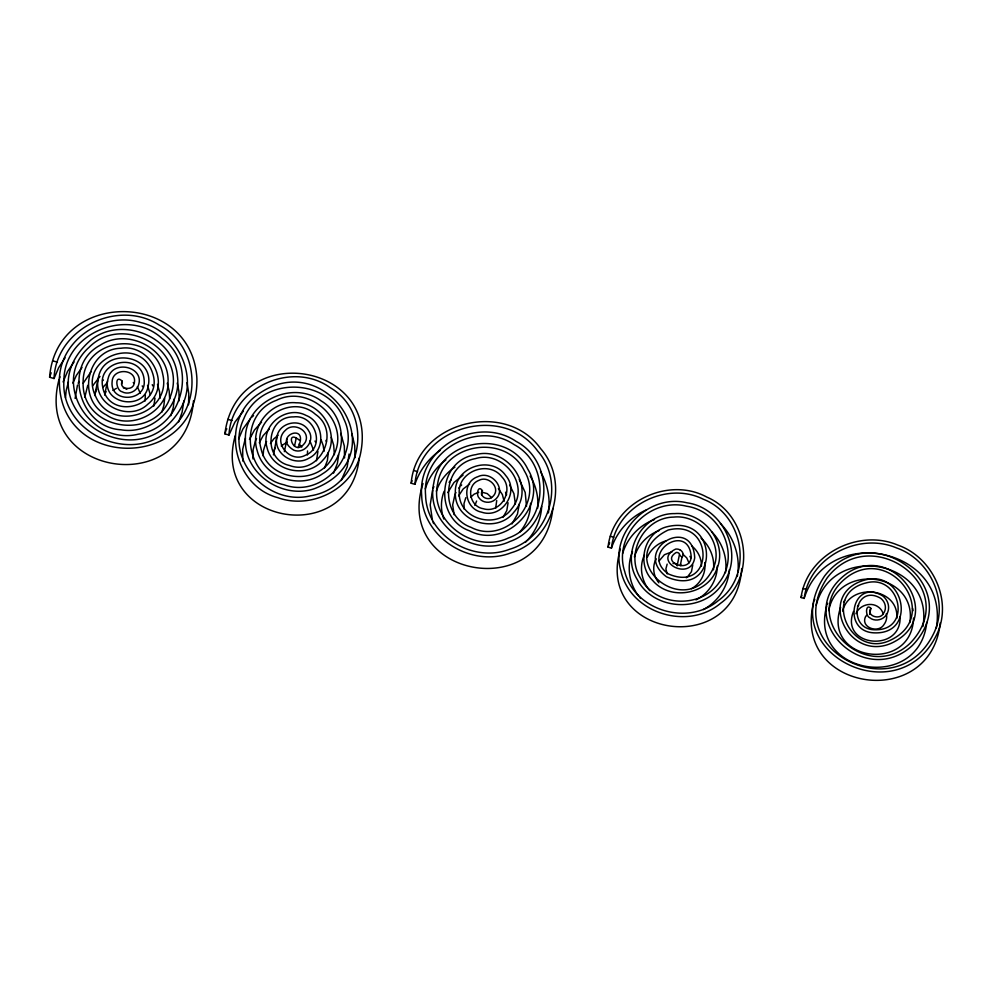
<?xml version="1.0" encoding="UTF-8"?>
<svg xmlns="http://www.w3.org/2000/svg" width="992" height="992" viewBox="0 0 992 992"><rect width="100%" height="100%" fill="white"/><g stroke="black" fill="none" stroke-linecap="round" stroke-linejoin="round"><path stroke-width="1.49" d="M679.495 554.714L679.52 554.491A1.525 1.476 11.8 0 0 679.322 553.821L679.136 553.561A2.629 2.53 11.8 0 0 678.243 552.842L677.796 552.656A3.708 3.584 11.8 0 0 676.222 552.494C660.424 561.894 689.638 574.145 691.213 557.132C689.155 520.837 638.265 553.028 668.447 573.959C714.438 593.811 714.748 518.295 668.186 530.026C609.584 558.211 686.712 623.695 713.285 568.255C724.619 543.095 700.005 514.079 673.605 517.105C644.354 517.402 624.811 553.238 640.423 578.001C655.514 606.968 700.972 609.2 719.274 582.329C741.086 554.702 720.353 511.054 686.625 506.23C649.946 496.93 612.721 535.234 624.724 571.59C634.558 610.7 687.853 626.299 718.258 600.644C754.118 575 743.578 514.699 703.402 499.274C666.426 480.599 615.573 506.304 611.456 548.117L608.046 547.125C612.721 502.423 667.963 475.862 706.85 497.104C747.918 514.464 757.64 576.662 720.589 603.272C687.816 631.086 630.044 613.254 620.831 570.648C609.621 532.27 648.904 493.26 687.208 502.845C724.024 507.966 746.009 556.301 721.209 585.627C700.935 613.316 653.356 610.204 637.348 579.688C620.012 552.358 642.444 512.901 674.734 513.608C703.092 511.302 728.674 542.574 716.621 569.495C707.246 594.679 670.27 601.09 652.86 580.704C636.033 564.349 643.944 532.332 667.033 526.752C720.477 513.596 718.927 599.788 666.55 576.836C630.614 550.076 692.54 513.831 694.71 557.789C690.916 582.589 651.508 560.778 675.639 549.097A7.328 7.068 11.8 0 1 678.714 549.345L679.669 549.704M169.657 398.834L169.161 390.935L167.264 383.197M515.381 503.948L513.918 493.632L509.677 485.1M701.443 566.246C701.704 558.434 697.835 550.758 691.746 545.947M508.078 502.783L506.788 510.582L502.994 517.353M328.327 452.501L327.385 460.536L324.52 468.026M680.785 565.688L680.772 564.969A5.183 5.01 11.8 0 0 680.524 563.915M900.079 616.801C901.666 653.195 839.368 646.697 853.492 611.481M530.534 503.279C530.559 513.868 526.591 524.396 519.56 532.307M334.391 454.658L333.672 445.086L331.266 437.348M717.253 566.172C717.278 580.27 708.635 593.848 695.913 599.887M273.47 454.857L276.966 436.579C279.409 421.91 301.58 417.607 308.735 430.888C315.344 440.436 304.78 454.646 293.806 450.17C270.742 436.257 310.409 421.154 298.059 447.59M164.647 398.387L163.891 405.344L161.919 412.052M349.072 454.026L347.225 466.773L341.26 480.438M155.012 398.102L153.785 406.112M75.107 398.449L77.488 385.057M179.23 400.768L178.907 391.282L177.246 383.061M174.27 398.92L173.302 407.476L170.847 415.685M519.287 504.023L517.464 514.054L511.996 523.95M913.52 618.041C912.032 673.667 821.946 661.565 840.608 607.327M65.484 397.817L66.142 390.774L68.46 381.697M193.502 400.706C186.174 499.621 33.22 476.656 59.049 379.378M896.83 618.289C899.087 587.475 849.846 581.895 842.605 611.047M741.718 568.515C735.89 659.01 594.307 637.459 620.36 549.109M355.012 457.734L354.727 445.768L351.986 433.975M526.504 506.404L525.214 492.491L519.238 479.508M183.842 400.966L182.094 412.288L178.684 421.86M338.656 454.807L337.367 463.462L333.548 473.134M474.883 505.436L476.619 501.034M541.694 506.478C541.012 519.225 535.643 531.65 526.826 540.888M537.639 508.239C538.73 497.079 535.99 485.646 530.174 476.073M344.559 457.982L344.323 446.016L340.74 433.368M84.804 397.321L87.73 385.342M552.829 508.524C542.798 604.649 393.006 576.947 423.001 483.55M729.368 569.681C728.277 586.284 718.047 601.822 703.353 609.584M737.874 572.458C739.945 554.602 733.088 536.188 720.403 523.553M188.579 404.699L188.79 393.626L187.042 382.602M677.214 565.626L677.238 565.366A1.525 1.476 11.8 0 0 677.04 564.708L676.866 564.436A2.629 2.53 11.8 0 0 675.974 563.729L675.527 563.543A3.708 3.584 11.8 0 0 673.952 563.382L673.022 563.568M359.265 458.006C349.568 548.254 210.428 524.483 235.203 435.761M713.459 569.83C714.922 558.087 709.925 545.984 701.084 538.222M940.255 622.914C930.806 712.157 791.492 691.25 813.589 602.69M926.751 622.356C919.671 692.54 807.538 675.453 826.745 605.876M121.656 384.177L122.276 381.213C114.39 373.438 115.841 390.501 121.991 391.728C127.695 394.952 135.594 392.076 138.124 386.086C145.923 367.028 112.852 358.844 108.252 378.026C100.242 403.384 143.431 411.891 148.106 386.52C155.657 354.243 103.466 346.419 98.295 378.064L94.674 395.535M725.462 572.682C727.744 557.839 722.226 542.289 711.648 531.737M548.39 512.926C550.61 498.827 547.671 484.059 540.504 471.746M909.9 622.468C917.278 572.322 837.893 562.042 828.754 610.576M145.092 401.004L145.303 395.213M307.396 454.906L307.545 450.976M276.805 437.323C273.383 454.138 294.512 466.761 308.624 458.366C326.467 450.132 323.801 422.17 306.057 415.412C286.192 404.835 260.425 425.444 266.935 447.181C272.155 471.696 307.346 479.074 322.983 460.04C343.12 439.233 324 402.405 296.224 402.789C271.312 400.272 249.352 426.535 257.164 450.579C263.996 477.908 300.117 489.825 322.648 473.73C348.899 457.944 346.915 416.318 321.309 400.991C291.549 378.87 243.4 403.074 245.408 440.684C244.937 474.635 283.005 499.497 314.402 488.696C398.139 456.246 327.248 346.481 258.974 393.7C219.071 419.604 233.008 485.931 277.797 497.662C310.496 509.528 350.92 490.147 359.997 455.998C382.056 362.055 236.518 339.165 224.886 433.851L228.978 435.042L234.856 422.22L243.449 411.035M737.279 576.439L737.614 574.467M936.274 628.395C950.063 548.092 828.159 522.362 804.14 598.424L801.065 597.519C806.942 554.367 858.378 528.352 897.611 545.017C933.509 557.33 953.982 602.727 935.568 636.839C895.974 713.694 774.219 651.26 824.513 576.129C870.877 515.133 968.688 586.979 912.429 645.432C863.251 690.978 789.235 615.263 847.205 573.19C894.883 541.285 947.298 617.148 891.448 643.188C847.565 662.582 815.436 593.005 865.396 579.886C904.096 569.47 917.575 634.049 874.746 632.871C840.832 632.264 852.19 577.369 882.657 595.882A15.773 15.227 11.8 0 1 887.418 601.958A14.719 14.21 11.8 0 1 888.51 608.989A13.652 13.181 11.8 0 1 886.116 615.152C882.57 620.211 874.746 621.761 869.835 617.793C864.937 616.044 865.731 602.727 870.864 608.356L869.612 614.408M98.295 378.064C92.206 404.637 129.121 422.567 147.895 404.153C172.211 384.673 150.387 343.592 120.999 348.254C86.651 348.812 76.173 399.553 106.367 414.904C130.956 431.694 168.702 411.99 168.057 382.056C169.595 348.576 127.249 327.31 100.093 345.253C62.062 365.602 79.273 427.391 120.875 429.772C151.268 435.228 181.871 406.943 177.407 376.08C174.158 336.424 122.115 315.692 91.289 339.673C19.654 401.053 133.436 485.658 179.763 410.056C199.987 377.134 177.605 331.278 141.087 322.623C104.433 310.93 61.417 338.991 59.433 377.853C56.048 471.808 199.206 471.398 196.887 378.448C191.964 290.321 56.47 288.808 49.6 377.233L54.039 378.535L58.64 367.722L65.088 357.827M922.87 626.609C934.749 560.207 832.809 541.458 816.193 605.182M54.039 378.535C55.899 328.575 118.085 298.406 159.266 325.116C199.429 345.7 204.042 408.642 165.255 432.971C125.996 463.128 60.624 430.863 63.897 380.73C63.711 333.238 127.472 306.652 162.118 338.532C198.921 364.771 182.59 428.234 138.471 434.136C90.545 446.326 50.022 381.734 89.144 347.274C122.772 313.236 187.699 349.085 170.612 395.957C156.525 442.01 81.443 431.086 83.13 382.193C82.844 336.276 154.045 328.935 162.725 374.133C172.298 413.639 111.501 433.876 95.517 396.106C77.24 357.901 140.343 333.386 152.718 373.525C163.779 407.018 108.661 421.488 102.622 386.657C97.303 358.943 142.984 352.197 144.2 380.878C146.047 402.095 109.591 403.211 112.133 381.56C112.79 367.04 138.161 368.925 134.156 383.619C132.816 391.542 118.122 388.926 122.276 381.213M107.558 380.928L104.619 395.064M228.978 435.042C231.198 387.302 292.342 360.27 330.249 387.698C375.249 413.862 362.613 487.717 310.608 495.777C268.361 506.503 223.808 459.668 243.92 418.488C260.549 376.439 327.484 376.786 343.765 418.86C361.807 455.117 321.879 498.678 284.01 484.79C244.342 476.358 236.989 414.482 276.495 400.284C309.938 383.259 352.52 423.038 332.754 456.729C318.172 486.898 267.418 481.467 260.908 448.099C252.204 418.227 292.516 393.675 315.456 414.346C341.657 432.165 319.176 476.706 289.379 465.446C262.855 459.792 265.682 416.38 293.682 416.888C314.948 414.185 326.331 447.218 305.152 455.378C290.334 463.425 271.882 442.246 285.46 430.255C293.446 421.588 310.967 430.776 305.338 442.196C293.744 459.618 283.774 427.217 299.572 440.336M284.369 451.658L287.097 438.6M294.475 446.363L296.298 437.658M440.088 450.442C428.358 458.664 419.38 470.704 414.929 484.332L411.172 483.228C416.156 422.009 505.089 398.995 540.69 448.669C570.127 481.889 553.784 540.243 511.041 552.804C471.882 568.069 422.716 538.346 421.674 495.417C417.223 447.603 477.462 414.916 516.212 441.452C555.718 462.086 552.172 526.578 510.049 541.446C472.973 559.116 424.452 523.714 433.826 482.856C440.622 438.228 508.437 428.693 527.806 469.166C549.667 504.692 506.032 549.903 469.526 530.819C433.752 518.27 437.398 460.015 475.825 454.646C507.172 445.892 536.945 487.072 513.844 512.232C496.384 535.11 453.865 521.78 455.328 492.206C454.534 466.81 491.238 454.708 505.697 475.515C520.044 491.672 502.15 519.287 481.604 512.17C464.603 508.995 460.71 482.199 478.02 476.619C491.623 469.972 507.78 489.763 494.785 499.918C490.184 503.601 482.546 502.981 479.111 498.009C475.949 495.219 477.846 484.158 482.422 490.631L481.529 494.872M414.929 484.332C419.219 426.027 503.824 403.694 537.676 451.025C565.403 482.397 549.952 537.466 509.603 549.27C472.75 563.58 426.498 535.606 425.58 495.194C421.464 450.393 477.921 419.752 514.228 444.689C551.056 463.983 547.745 524.16 508.4 537.999C473.978 554.342 428.916 521.482 437.683 483.55C443.994 442.407 506.54 433.554 524.384 470.94C544.335 503.452 504.457 544.868 471.051 527.347C439.32 516.15 441.477 464.591 475.466 458.614C503.229 449.822 531.352 485.658 511.5 508.983C496.831 529.716 458.887 519.349 459.222 493.21C457.721 471.336 488.969 459.594 502.113 477.152C514.6 490.184 500.737 514.054 483.24 508.71C469.613 506.689 465.298 485.373 479.037 480.314C488.709 475.056 501.716 488.758 492.54 496.769C488.51 501.468 478.33 496.384 482.422 490.631M677.127 565.738L679.396 554.85L681.975 557.244L680.276 565.403M804.14 598.424C809.571 556.983 858.923 531.873 896.557 547.931C930.756 559.711 950.262 603.012 932.654 635.525C895.057 708.462 779.315 649.276 827.154 577.914C870.864 520.428 963.282 588.07 910.148 643.225C865.036 686.365 794.418 614.222 849.053 575.744C893.048 546.282 941.78 616.255 890.109 640.361C850.888 658.973 820.793 593.799 866.165 582.899C900.265 573.599 912.863 630.689 874.882 629.771C846.56 629.598 854.831 583.06 880.735 598.325A12.512 12.078 11.8 0 1 884.504 603.186A11.495 11.098 11.8 0 1 885.323 608.679A10.441 10.081 11.8 0 1 883.463 613.391C880.04 620.57 865.706 615.772 870.864 608.356M94.885 394.394L96.646 388.976M273.928 451.087L275.131 447.59M432.599 490.135L430.193 504.891L432.363 519.932M622.592 553.635C627.068 538.048 639.332 525.103 654.509 519.51M634.434 556.921C637.93 544.856 647.454 534.824 659.234 530.522M63.079 381.945L67.568 371.417L74.053 362.006M425.295 488.858C428.792 477.338 436.145 467.046 445.867 459.941M238.588 439.121L242.829 429.127L250.455 418.612M49.6 377.233L51.187 372.806M224.886 433.851L225.779 431.272M411.172 483.228L412.052 480.723M608.046 547.125L608.418 546.034M611.456 548.117C616.95 531.377 629.808 517.316 645.879 510.111M436.356 491.226C439.543 481.393 446.226 472.762 454.906 467.145M801.065 597.519L801.796 595.448M245.433 438.03L242.68 449.339L242.792 461.069M316.473 460.747L317.936 451.41M814.159 600.978L814.779 599.28M444.131 491.276C440.622 500.08 440.572 510.136 443.821 519.027M59.508 378.088L59.979 376.799M72.85 383.11L76.434 375.298L82.001 367.449M608.815 544.943L609.646 542.798M827.204 604.562L827.712 603.248M433.206 488.362L433.888 486.613M632.499 551.726C626.398 566.159 629.052 583.569 638.575 595.919M255.564 440.634L253.121 449.562L252.948 458.899M259.296 442.754L263.202 435.55L269.229 429.114M249.463 439.406L254.436 430.044L261.516 422.195M226.275 429.995L226.784 428.73M454.981 494.438L452.674 504.903L454.113 514.687M105.102 393.65L106.057 391.604M447.814 492.59L453.989 482.509L463.103 475.081M78.17 383.234L78.926 381.449M265.571 443.598L263.55 450.145L263.128 455.911M644.453 554.962C638.91 566.556 641.365 581.089 649.772 590.674M255.862 439.927L256.506 438.526M647.33 557.231C650.653 549.357 657.696 543.207 665.917 540.9M855.96 613.738C859.382 605.07 871.472 601.363 878.85 607.402A12.512 12.078 11.8 0 1 882.607 612.25A11.495 11.098 11.8 0 1 883.252 614.308M458.614 495.876L463.152 488.994L469.625 484.071M495.665 508.301L496.719 500.563M83.192 383.21L91.028 371.764M465.794 497.724L464.008 503.539L464.169 509.107M455.415 493.47L455.898 492.516M656.196 558.843C652.265 565.911 653.158 575.087 657.882 581.56M659.11 560.914L664.417 554.726L672.192 551.738M266.054 442.581L266.588 441.589M92.591 385.876L99.969 376.452M865.495 616.739C860.362 627.8 878.924 633.938 884.207 624.216A13.652 13.181 11.8 0 0 886.6 618.053A14.719 14.21 11.8 0 0 886.364 613.626M667.157 564.113L665.88 568.924L667.194 573.86M270.394 443.498L273.817 438.836L278.206 435.203M865.619 616.528L866.549 615.375M843.51 602.107L844.688 600.495M102.784 387.463L107.285 382.738M449.103 482.36L450.926 480.103M470.754 497.19L474.151 494.14L478.739 492.33M458.8 488.089L459.47 487.283M281.232 445.954L287.122 442.097M525.388 542.351L526.107 541.632M460.908 485.733L461.677 485.001M251.956 417.062L253.53 415.574M857.448 606.273L858.774 605.157M102.573 380.754L103.428 380.01M687.493 576.885L691.461 571.652L692.763 564.907M112.902 390.402L116.486 388.294M687.096 577.195L686.29 577.766M691.449 588.678C700.687 583.73 706.18 572.88 704.816 562.501M481.591 492.094L487.27 493.607L491.536 497.624M123.343 387.884L124.707 388.318M53.01 360.902L57.449 362.204M413.825 470.53L417.582 471.634M227.912 419.331L232.004 420.534M802.962 588.454L806.037 589.36M610.316 536.238L613.738 537.242M125.55 388.678L126.765 389.36M682.88 554.193L686.762 557.913L688.969 562.898M133.238 382.54L133.92 383.073M299.088 444.032L301.816 447.07M498.393 488.622L502.386 494.611L504.11 501.32M639.567 597.196L640.609 598.436M658.366 582.205L658.849 582.825M137.33 386.731L140.331 393.34M309.926 440.882L313.546 450.046M689.936 556.363L690.841 557.864M142.191 385.863L142.687 386.731M314.985 441.068L315.444 441.961M505.536 492.218L506.627 494.772M147.548 385.38L150.251 394.531M321.024 439.63L323.144 445.396L324.037 451.36M152.26 384.66L152.805 385.95M325.959 440.374L326.455 441.688M157.505 384.35L159.6 392.026L160.034 398.325M432.958 521.767L433.628 523.578M912.553 608.232L913.037 610.688M681.988 557.256A3.856 3.732 11.8 0 0 683.029 554.801L683.042 554.094A5.183 5.01 11.8 0 0 682.298 551.998L681.789 551.304A6.25 6.039 11.8 0 0 679.656 549.704"/></g></svg>
